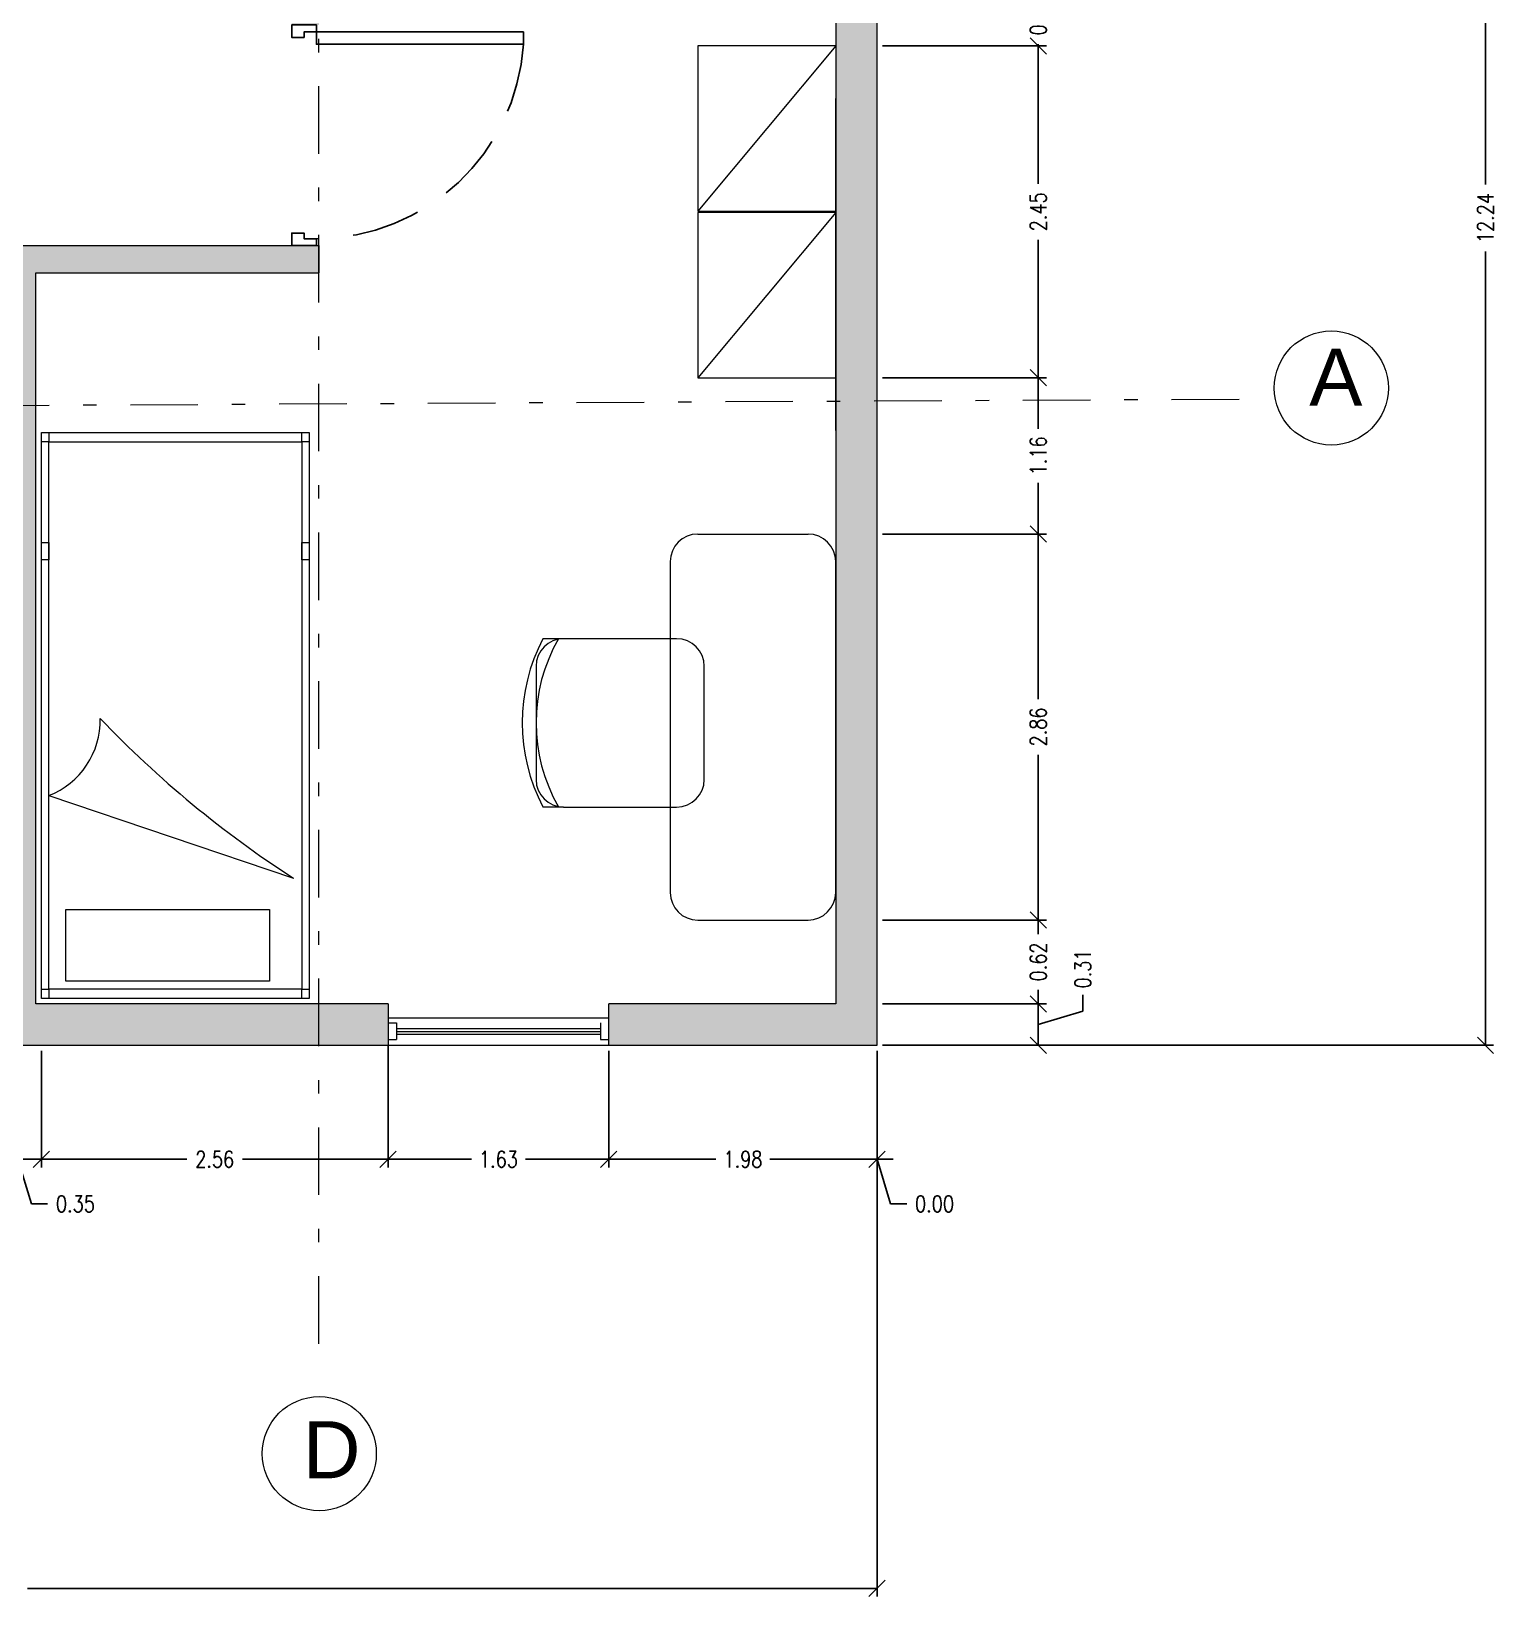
# Model space of a CAD drawing. Header units: inches. Extents: x 2.9 to 69.3, y 3.4 to 29.2.
# Drawn here: x 58.46 to 69.3, y 6.52 to 18.12 of the extents above; entities that cross this region are included whole.
import ezdxf

# ---------------------------------------------------------------- set-up
doc = ezdxf.new("R2010")
doc.units = ezdxf.units.IN
doc.header["$MEASUREMENT"] = 0
doc.linetypes.add('DASHDOT', pattern=[1, 0.5, -0.25, 0, -0.25])
doc.linetypes.add('HIDDEN', pattern=[0.375, 0.25, -0.125])
doc.layers.get('DEFPOINTS').update_dxf_attribs({"color": 210})
doc.layers.add('A-ANNO-SCRN', color=30, linetype='Continuous')
for name, color, linetype, lineweight in [('A-DOOR-FULL', 4, 'Continuous', 25), ('A-GLAZ-FULL', 4, 'Continuous', 25), ('A-WALL-FULL-EXTR', 7, 'Continuous', 35)]:
    doc.layers.add(name, color=color, linetype=linetype, lineweight=lineweight)
doc.styles.add('E-ROMANS', font='romans.shx', dxfattribs={"width": 0.8})
doc.styles.get("Standard").update_dxf_attribs({"font": 'Arial.ttf'})
doc.dimstyles.new('E-0100_ARW_18', dxfattribs={"dimscale": 0.001, "dimtxt": 180, "dimasz": 180, "dimexe": 90, "dimexo": 60, "dimgap": 90, "dimtad": 0, "dimzin": 0, "dimdsep": 46, "dimtxsty": 'E-ROMANS', "dimblk": 'OPEN90', "dimcen": 90, "dimclrd": 256, "dimclre": 256, "dimclrt": 256, "dimadec": 0, "dimazin": 0, "dimtfac": 1, "dimtmove": 1, "dimatfit": 3, "dimldrblk": 'OPEN90', "dimfxl": 1, "dimtfill": 1, "dimtolj": 1, "dimtzin": 0, "dimarcsym": 0})

# ---------------------------------------------------------------- blocks, each defined once
blk = doc.blocks.new('DOOR-75')
for points in [[(-0.07, 0.84), (-0.07, 0.09), (-0.025, 0.09), (-0.025, 0.84), (-0.07, 0.84)], [(-0.775, 0.09), (-0.8, 0.09), (-0.8, 0), (-0.755, 0), (-0.755, 0.045), (-0.775, 0.045), (-0.775, 0.09)], [(-0.025, 0.09), (0, 0.09), (0, 0), (-0.045, 0), (-0.045, 0.045), (-0.025, 0.045), (-0.025, 0.09)]]:
    blk.add_lwpolyline(points)
at = {"linetype": 'HIDDEN'}
blk.add_arc((-0.0225, 0.089), 0.7525, 93.6181, 179.9249, dxfattribs=at)
blk = doc.blocks.new('_Oblique')
at = {"color": 0, "linetype": 'ByBlock', "lineweight": -2}
blk.add_line((-0.5, -0.5), (0.5, 0.5), dxfattribs=at)
blk = doc.blocks.new('*D157')
at = {"lineweight": -2, "transparency": 16777216}
for p, q in [((64.753, 22.861), (69.272, 22.861)), ((64.753, 10.625), (69.272, 10.625))]:
    blk.add_line(p, q, dxfattribs=at)
at = {"transparency": 16777216}
for p, q in [((69.212, 22.861), (69.212, 16.99)), ((69.212, 10.625), (69.212, 16.496))]:
    blk.add_line(p, q, dxfattribs=at)
at = {"layer": 'DEFPOINTS', "color": 0, "transparency": 16777216}
for p in [(64.713, 22.861), (64.713, 10.625), (69.212, 10.625)]:
    blk.add_point(p, dxfattribs=at)
at = {"transparency": 16777216, "xscale": 0.12, "yscale": 0.12, "zscale": 0.12}
for p, rotation in [((69.212, 22.861), 90), ((69.212, 10.625), 270)]:
    blk.add_blockref('_Oblique', p, dxfattribs=dict(at, rotation=rotation))
at = {"transparency": 16777216, "insert": (69.212, 16.743), "char_height": 0.12, "attachment_point": 5, "rotation": 90, "style": 'E-ROMANS', "bg_fill": 3, "box_fill_scale": 1.25, "bg_fill_color": 256, "bg_fill_true_color": 13158600, "bg_fill_transparency": 0}
blk.add_mtext('\\A1;12.24', dxfattribs=at)
blk = doc.blocks.new('_Open90')
at = {"color": 0, "linetype": 'ByBlock', "lineweight": -2}
for p, q in [((0, 0), (-1, 0)), ((-0.5, 0.5), (0, 0)), ((0, 0), (-0.5, -0.5))]:
    blk.add_line(p, q, dxfattribs=at)
blk = doc.blocks.new('*D163')
at = {"transparency": 16777216}
for p, q in [((65.905, 18.457), (65.905, 18.577)), ((65.905, 18.457), (65.905, 18.445)), ((65.905, 18.016), (65.905, 18.028)), ((65.905, 18.016), (65.905, 17.896))]:
    blk.add_line(p, q, dxfattribs=at)
at = {"lineweight": -2, "transparency": 16777216}
for p, q in [((64.753, 18.457), (65.965, 18.457)), ((64.753, 18.016), (65.965, 18.016))]:
    blk.add_line(p, q, dxfattribs=at)
at = {"layer": 'DEFPOINTS', "color": 0, "transparency": 16777216}
for p in [(64.713, 18.457), (64.713, 18.016)]:
    blk.add_point(p, dxfattribs=at)
at = {"transparency": 16777216, "xscale": 0.12, "yscale": 0.12, "zscale": 0.12}
for p, rotation in [((65.905, 18.457), 270), ((65.905, 18.016), 90)]:
    blk.add_blockref('_Oblique', p, dxfattribs=dict(at, rotation=rotation))
at = {"transparency": 16777216, "insert": (65.905, 18.237), "char_height": 0.12, "attachment_point": 5, "rotation": 90, "style": 'E-ROMANS', "bg_fill": 3, "box_fill_scale": 1.25, "bg_fill_color": 256, "bg_fill_true_color": 13158600, "bg_fill_transparency": 0}
blk.add_mtext('\\A1;0.44', dxfattribs=at)
at = {"layer": 'DEFPOINTS', "color": 0, "transparency": 16777216}
blk.add_point((65.905, 18.016), dxfattribs=at)
blk = doc.blocks.new('*D164')
at = {"lineweight": -2, "transparency": 16777216}
for p, q in [((64.753, 18.016), (65.965, 18.016)), ((64.753, 15.562), (65.965, 15.562))]:
    blk.add_line(p, q, dxfattribs=at)
at = {"transparency": 16777216}
for p, q in [((65.905, 18.016), (65.905, 16.995)), ((65.905, 15.562), (65.905, 16.583))]:
    blk.add_line(p, q, dxfattribs=at)
at = {"layer": 'DEFPOINTS', "color": 0, "transparency": 16777216}
for p in [(64.713, 18.016), (64.713, 15.562), (65.905, 15.562)]:
    blk.add_point(p, dxfattribs=at)
at = {"transparency": 16777216, "xscale": 0.12, "yscale": 0.12, "zscale": 0.12}
for p, rotation in [((65.905, 18.016), 90), ((65.905, 15.562), 270)]:
    blk.add_blockref('_Oblique', p, dxfattribs=dict(at, rotation=rotation))
at = {"transparency": 16777216, "insert": (65.905, 16.789), "char_height": 0.12, "attachment_point": 5, "rotation": 90, "style": 'E-ROMANS', "bg_fill": 3, "box_fill_scale": 1.25, "bg_fill_color": 256, "bg_fill_true_color": 13158600, "bg_fill_transparency": 0}
blk.add_mtext('\\A1;2.45', dxfattribs=at)
blk = doc.blocks.new('*D165')
at = {"lineweight": -2, "transparency": 16777216}
for p, q in [((64.753, 15.562), (65.965, 15.562)), ((64.753, 14.406), (65.965, 14.406))]:
    blk.add_line(p, q, dxfattribs=at)
at = {"transparency": 16777216}
for p, q in [((65.905, 15.562), (65.905, 15.183)), ((65.905, 14.406), (65.905, 14.785))]:
    blk.add_line(p, q, dxfattribs=at)
at = {"layer": 'DEFPOINTS', "color": 0, "transparency": 16777216}
for p in [(64.713, 15.562), (64.713, 14.406), (65.905, 14.406)]:
    blk.add_point(p, dxfattribs=at)
at = {"transparency": 16777216, "xscale": 0.12, "yscale": 0.12, "zscale": 0.12}
for p, rotation in [((65.905, 15.562), 90), ((65.905, 14.406), 270)]:
    blk.add_blockref('_Oblique', p, dxfattribs=dict(at, rotation=rotation))
at = {"transparency": 16777216, "insert": (65.905, 14.984), "char_height": 0.12, "attachment_point": 5, "rotation": 90, "style": 'E-ROMANS', "bg_fill": 3, "box_fill_scale": 1.25, "bg_fill_color": 256, "bg_fill_true_color": 13158600, "bg_fill_transparency": 0}
blk.add_mtext('\\A1;1.16', dxfattribs=at)
blk = doc.blocks.new('*D166')
at = {"lineweight": -2, "transparency": 16777216}
for p, q in [((64.753, 14.406), (65.965, 14.406)), ((64.753, 11.551), (65.965, 11.551))]:
    blk.add_line(p, q, dxfattribs=at)
at = {"transparency": 16777216}
for p, q in [((65.905, 14.406), (65.905, 13.185)), ((65.905, 11.551), (65.905, 12.772))]:
    blk.add_line(p, q, dxfattribs=at)
at = {"layer": 'DEFPOINTS', "color": 0, "transparency": 16777216}
for p in [(64.713, 14.406), (64.713, 11.551), (65.905, 11.551)]:
    blk.add_point(p, dxfattribs=at)
at = {"transparency": 16777216, "xscale": 0.12, "yscale": 0.12, "zscale": 0.12}
for p, rotation in [((65.905, 14.406), 90), ((65.905, 11.551), 270)]:
    blk.add_blockref('_Oblique', p, dxfattribs=dict(at, rotation=rotation))
at = {"transparency": 16777216, "insert": (65.905, 12.979), "char_height": 0.12, "attachment_point": 5, "rotation": 90, "style": 'E-ROMANS', "bg_fill": 3, "box_fill_scale": 1.25, "bg_fill_color": 256, "bg_fill_true_color": 13158600, "bg_fill_transparency": 0}
blk.add_mtext('\\A1;2.86', dxfattribs=at)
blk = doc.blocks.new('*D167')
at = {"lineweight": -2, "transparency": 16777216}
for p, q in [((64.753, 11.551), (65.965, 11.551)), ((64.753, 10.931), (65.965, 10.931))]:
    blk.add_line(p, q, dxfattribs=at)
at = {"transparency": 16777216}
for p, q in [((65.905, 11.551), (65.905, 11.447)), ((65.905, 10.931), (65.905, 11.035))]:
    blk.add_line(p, q, dxfattribs=at)
at = {"layer": 'DEFPOINTS', "color": 0, "transparency": 16777216}
for p in [(64.713, 11.551), (64.713, 10.931), (65.905, 10.931)]:
    blk.add_point(p, dxfattribs=at)
at = {"transparency": 16777216, "xscale": 0.12, "yscale": 0.12, "zscale": 0.12}
for p, rotation in [((65.905, 11.551), 90), ((65.905, 10.931), 270)]:
    blk.add_blockref('_Oblique', p, dxfattribs=dict(at, rotation=rotation))
at = {"transparency": 16777216, "insert": (65.905, 11.241), "char_height": 0.12, "attachment_point": 5, "rotation": 90, "style": 'E-ROMANS', "bg_fill": 3, "box_fill_scale": 1.25, "bg_fill_color": 256, "bg_fill_true_color": 13158600, "bg_fill_transparency": 0}
blk.add_mtext('\\A1;0.62', dxfattribs=at)
blk = doc.blocks.new('*D168')
at = {"lineweight": -2, "transparency": 16777216}
for p, q in [((64.753, 10.931), (65.965, 10.931)), ((64.753, 10.625), (65.965, 10.625))]:
    blk.add_line(p, q, dxfattribs=at)
at = {"transparency": 16777216}
for p, q in [((65.905, 10.931), (65.905, 10.625)), ((66.235, 10.877), (66.235, 10.997)), ((65.905, 10.778), (66.235, 10.877))]:
    blk.add_line(p, q, dxfattribs=at)
at = {"layer": 'DEFPOINTS', "color": 0, "transparency": 16777216}
for p in [(64.713, 10.931), (64.713, 10.625), (65.905, 10.625)]:
    blk.add_point(p, dxfattribs=at)
at = {"transparency": 16777216, "xscale": 0.12, "yscale": 0.12, "zscale": 0.12}
for p, rotation in [((65.905, 10.931), 90), ((65.905, 10.625), 270)]:
    blk.add_blockref('_Oblique', p, dxfattribs=dict(at, rotation=rotation))
at = {"transparency": 16777216, "insert": (66.235, 11.189), "char_height": 0.12, "attachment_point": 5, "rotation": 90, "style": 'E-ROMANS', "bg_fill": 3, "box_fill_scale": 1.25, "bg_fill_color": 256, "bg_fill_true_color": 13158600, "bg_fill_transparency": 0}
blk.add_mtext('\\A1;0.31', dxfattribs=at)
blk = doc.blocks.new('*D127')
at = {"lineweight": -2, "transparency": 16777216}
for p, q in [((51.66, 10.585), (51.66, 6.548)), ((64.713, 10.585), (64.713, 6.548))]:
    blk.add_line(p, q, dxfattribs=at)
at = {"transparency": 16777216}
for p, q in [((51.66, 6.608), (57.941, 6.608)), ((64.713, 6.608), (58.431, 6.608))]:
    blk.add_line(p, q, dxfattribs=at)
at = {"layer": 'DEFPOINTS', "color": 0, "transparency": 16777216}
for p in [(51.66, 10.625), (64.713, 10.625), (64.713, 6.608)]:
    blk.add_point(p, dxfattribs=at)
at = {"transparency": 16777216, "xscale": 0.12, "yscale": 0.12, "zscale": 0.12, "rotation": 180}
blk.add_blockref('_Oblique', (51.66, 6.608), dxfattribs=at)
at = {"transparency": 16777216, "xscale": 0.12, "yscale": 0.12, "zscale": 0.12}
blk.add_blockref('_Oblique', (64.713, 6.608), dxfattribs=at)
at = {"transparency": 16777216, "insert": (58.186, 6.608), "char_height": 0.12, "attachment_point": 5, "style": 'E-ROMANS', "bg_fill": 3, "box_fill_scale": 1.25, "bg_fill_color": 256, "bg_fill_true_color": 13158600, "bg_fill_transparency": 0}
blk.add_mtext('\\A1;13.05', dxfattribs=at)
blk = doc.blocks.new('*D131')
at = {"lineweight": -2, "transparency": 16777216}
for p, q in [((58.186, 10.585), (58.186, 9.722)), ((58.533, 10.585), (58.533, 9.722))]:
    blk.add_line(p, q, dxfattribs=at)
at = {"transparency": 16777216}
for p, q in [((58.186, 9.782), (58.533, 9.782)), ((58.36, 9.782), (58.459, 9.452)), ((58.459, 9.452), (58.579, 9.452))]:
    blk.add_line(p, q, dxfattribs=at)
at = {"layer": 'DEFPOINTS', "color": 0, "transparency": 16777216}
for p in [(58.186, 10.625), (58.533, 10.625), (58.533, 9.782)]:
    blk.add_point(p, dxfattribs=at)
at = {"transparency": 16777216, "xscale": 0.12, "yscale": 0.12, "zscale": 0.12, "rotation": 180}
blk.add_blockref('_Oblique', (58.186, 9.782), dxfattribs=at)
at = {"transparency": 16777216, "xscale": 0.12, "yscale": 0.12, "zscale": 0.12}
blk.add_blockref('_Oblique', (58.533, 9.782), dxfattribs=at)
at = {"transparency": 16777216, "insert": (58.785, 9.452), "char_height": 0.12, "attachment_point": 5, "style": 'E-ROMANS', "bg_fill": 3, "box_fill_scale": 1.25, "bg_fill_color": 256, "bg_fill_true_color": 13158600, "bg_fill_transparency": 0}
blk.add_mtext('\\A1;0.35', dxfattribs=at)
blk = doc.blocks.new('*D132')
at = {"lineweight": -2, "transparency": 16777216}
for p, q in [((58.533, 10.585), (58.533, 9.722)), ((61.097, 10.627), (61.097, 9.722))]:
    blk.add_line(p, q, dxfattribs=at)
at = {"transparency": 16777216}
for p, q in [((58.533, 9.782), (59.609, 9.782)), ((61.097, 9.782), (60.021, 9.782))]:
    blk.add_line(p, q, dxfattribs=at)
at = {"layer": 'DEFPOINTS', "color": 0, "transparency": 16777216}
for p in [(58.533, 10.625), (61.097, 10.667), (61.097, 9.782)]:
    blk.add_point(p, dxfattribs=at)
at = {"transparency": 16777216, "xscale": 0.12, "yscale": 0.12, "zscale": 0.12, "rotation": 180}
blk.add_blockref('_Oblique', (58.533, 9.782), dxfattribs=at)
at = {"transparency": 16777216, "xscale": 0.12, "yscale": 0.12, "zscale": 0.12}
blk.add_blockref('_Oblique', (61.097, 9.782), dxfattribs=at)
at = {"transparency": 16777216, "insert": (59.815, 9.782), "char_height": 0.12, "attachment_point": 5, "style": 'E-ROMANS', "bg_fill": 3, "box_fill_scale": 1.25, "bg_fill_color": 256, "bg_fill_true_color": 13158600, "bg_fill_transparency": 0}
blk.add_mtext('\\A1;2.56', dxfattribs=at)
blk = doc.blocks.new('*D133')
at = {"lineweight": -2, "transparency": 16777216}
for p, q in [((61.097, 10.627), (61.097, 9.722)), ((62.729, 10.585), (62.729, 9.722))]:
    blk.add_line(p, q, dxfattribs=at)
at = {"transparency": 16777216}
for p, q in [((61.097, 9.782), (61.714, 9.782)), ((62.729, 9.782), (62.112, 9.782))]:
    blk.add_line(p, q, dxfattribs=at)
at = {"layer": 'DEFPOINTS', "color": 0, "transparency": 16777216}
for p in [(61.097, 10.667), (62.729, 10.625), (62.729, 9.782)]:
    blk.add_point(p, dxfattribs=at)
at = {"transparency": 16777216, "xscale": 0.12, "yscale": 0.12, "zscale": 0.12, "rotation": 180}
blk.add_blockref('_Oblique', (61.097, 9.782), dxfattribs=at)
at = {"transparency": 16777216, "xscale": 0.12, "yscale": 0.12, "zscale": 0.12}
blk.add_blockref('_Oblique', (62.729, 9.782), dxfattribs=at)
at = {"transparency": 16777216, "insert": (61.913, 9.782), "char_height": 0.12, "attachment_point": 5, "style": 'E-ROMANS', "bg_fill": 3, "box_fill_scale": 1.25, "bg_fill_color": 256, "bg_fill_true_color": 13158600, "bg_fill_transparency": 0}
blk.add_mtext('\\A1;1.63', dxfattribs=at)
blk = doc.blocks.new('*D134')
at = {"lineweight": -2, "transparency": 16777216}
for p, q in [((62.729, 10.585), (62.729, 9.722)), ((64.713, 10.585), (64.713, 9.722))]:
    blk.add_line(p, q, dxfattribs=at)
at = {"transparency": 16777216}
for p, q in [((62.729, 9.782), (63.521, 9.782)), ((64.713, 9.782), (63.92, 9.782))]:
    blk.add_line(p, q, dxfattribs=at)
at = {"layer": 'DEFPOINTS', "color": 0, "transparency": 16777216}
for p in [(62.729, 10.625), (64.713, 10.625), (64.713, 9.782)]:
    blk.add_point(p, dxfattribs=at)
at = {"transparency": 16777216, "xscale": 0.12, "yscale": 0.12, "zscale": 0.12, "rotation": 180}
blk.add_blockref('_Oblique', (62.729, 9.782), dxfattribs=at)
at = {"transparency": 16777216, "xscale": 0.12, "yscale": 0.12, "zscale": 0.12}
blk.add_blockref('_Oblique', (64.713, 9.782), dxfattribs=at)
at = {"transparency": 16777216, "insert": (63.721, 9.782), "char_height": 0.12, "attachment_point": 5, "style": 'E-ROMANS', "bg_fill": 3, "box_fill_scale": 1.25, "bg_fill_color": 256, "bg_fill_true_color": 13158600, "bg_fill_transparency": 0}
blk.add_mtext('\\A1;1.98', dxfattribs=at)
blk = doc.blocks.new('*D135')
at = {"lineweight": -2, "transparency": 16777216}
blk.add_line((64.713, 10.585), (64.713, 9.722), dxfattribs=at)
blk.add_line((64.713, 10.585), (64.713, 9.722), dxfattribs=at)
at = {"transparency": 16777216}
for p, q in [((64.713, 9.782), (64.593, 9.782)), ((64.713, 9.782), (64.833, 9.782)), ((64.713, 9.782), (64.812, 9.452)), ((64.812, 9.452), (64.932, 9.452))]:
    blk.add_line(p, q, dxfattribs=at)
at = {"layer": 'DEFPOINTS', "color": 0, "transparency": 16777216}
for p in [(64.713, 10.625), (64.713, 10.625), (64.713, 9.782)]:
    blk.add_point(p, dxfattribs=at)
at = {"transparency": 16777216, "xscale": 0.12, "yscale": 0.12, "zscale": 0.12}
blk.add_blockref('_Oblique', (64.713, 9.782), dxfattribs=at)
at = {"transparency": 16777216, "xscale": 0.12, "yscale": 0.12, "zscale": 0.12, "rotation": 180}
blk.add_blockref('_Oblique', (64.713, 9.782), dxfattribs=at)
at = {"transparency": 16777216, "insert": (65.138, 9.452), "char_height": 0.12, "attachment_point": 5, "style": 'E-ROMANS', "bg_fill": 3, "box_fill_scale": 1.25, "bg_fill_color": 256, "bg_fill_true_color": 13158600, "bg_fill_transparency": 0}
blk.add_mtext('\\A1;0.00', dxfattribs=at)

msp = doc.modelspace()

# ---------------------------------------------------------------- hatches: boundary and pattern name
at = {"layer": 'A-ANNO-SCRN'}
h = msp.add_hatch(color=256, dxfattribs=at)
h.dxf.hatch_style = 1
h.set_gradient(color1=(51, 51, 51), color2=(51, 51, 51), tint=1)
h.paths.add_polyline_path([(51.925, 22.25, -1), (51.701, 22.25), (51.692, 19.761), (51.966, 19.761)], flags=16)
h.paths.add_polyline_path([(54.923, 22.861), (51.66, 22.861), (51.66, 19.761), (51.966, 19.761), (51.966, 22.556), (54.923, 22.556)])
h.paths.add_polyline_path([(51.925, 22.25, -1), (51.701, 22.25, -1)], flags=16)
h.paths.add_polyline_path([(57.937, 22.861), (56.555, 22.861), (56.555, 22.556), (57.937, 22.556)])
h.paths.add_polyline_path([(60.585, 22.861), (58.492, 22.861), (58.186, 22.861), (57.937, 22.861), (57.937, 22.556), (58.186, 22.556), (58.186, 19.76), (58.492, 19.76), (58.492, 22.556), (60.585, 22.556)])
h.paths.add_polyline_path([(58.492, 19.76), (58.186, 19.76), (58.186, 18.457), (58.492, 18.457), (58.492, 18.641)])
h.paths.add_polyline_path([(61.097, 22.861), (60.585, 22.861), (60.585, 22.556), (61.097, 22.556)])
h.paths.add_polyline_path([(64.713, 22.861), (62.729, 22.861), (62.729, 22.556), (64.407, 22.556), (64.407, 19.76), (64.713, 19.76)])
h.paths.add_polyline_path([(64.713, 19.76), (64.407, 19.76), (64.407, 19.306), (64.407, 16.131), (64.407, 15.512), (64.407, 15.387), (64.713, 15.388)])
h.paths.add_polyline_path([(64.407, 18.661), (60.585, 18.661), (60.585, 18.457), (64.407, 18.457)])
h.paths.add_polyline_path([(60.585, 18.661), (60.124, 18.661), (60.124, 18.641), (60.124, 18.457), (60.384, 18.457), (60.384, 18.171), (60.585, 18.171)])
h.paths.add_polyline_path([(64.713, 15.388), (64.407, 15.387), (64.407, 15.171), (64.407, 10.931), (62.729, 10.931), (62.729, 10.625), (64.713, 10.625)])
h.paths.add_polyline_path([(61.097, 10.931), (60.585, 10.931), (60.585, 10.625), (61.097, 10.625)])
h.paths.add_polyline_path([(60.585, 10.931), (58.492, 10.931), (58.492, 11.987), (58.492, 15.357), (58.186, 15.355), (58.186, 13.618), (58.186, 10.931), (57.937, 10.931), (57.937, 10.625), (60.585, 10.625)])
h.paths.add_polyline_path([(58.492, 16.131), (58.492, 16.338), (60.585, 16.338), (60.585, 16.539), (60.568, 16.539), (60.568, 16.539), (60.384, 16.539), (58.186, 16.539), (58.186, 16.335), (58.186, 16.152), (58.186, 16.131), (58.186, 15.355), (58.492, 15.357)])
h.paths.add_polyline_path([(57.937, 10.931), (56.555, 10.931), (56.555, 10.625), (57.937, 10.625)])
h.paths.add_polyline_path([(54.923, 10.931), (51.966, 10.931), (51.966, 11.712), (51.963, 11.712), (51.963, 15.303), (51.963, 15.323), (51.66, 15.322), (51.66, 10.625), (54.923, 10.625)])
h.paths.add_polyline_path([(51.966, 16.131), (56.555, 16.131), (56.555, 16.335), (51.966, 16.335), (51.966, 19.394), (51.966, 19.761), (51.66, 19.761), (51.66, 15.322), (51.966, 15.323)])
h.paths.add_polyline_path([(56.555, 19.374), (56.555, 19.394), (51.966, 19.394), (51.966, 19.19), (56.555, 19.19)], flags=17)

# ---------------------------------------------------------------- linework, layer by layer
at = {"color": 2, "linetype": 'DASHDOT', "lineweight": 5}
for p, q in [((60.585, 8.418), (60.585, 24.675)), ((67.391, 15.402), (49.173, 15.309))]:
    msp.add_line(p, q, dxfattribs=at)
at = {"color": 0, "lineweight": 5}
for p, q in [((64.407, 18.016), (63.387, 18.016)), ((63.387, 18.016), (63.387, 16.793)), ((64.407, 18.016), (63.387, 16.793)), ((64.407, 16.735), (64.407, 17.626)), ((63.387, 16.793), (64.407, 16.793)), ((64.407, 16.785), (63.387, 16.785)), ((63.387, 16.785), (63.387, 15.562)), ((64.407, 16.785), (63.387, 15.562)), ((64.407, 15.512), (64.407, 16.735)), ((64.407, 15.171), (64.407, 16.395)), ((63.387, 15.562), (64.407, 15.562)), ((63.387, 14.406), (64.203, 14.406)), ((63.183, 14.202), (63.183, 11.755)), ((64.407, 11.755), (64.407, 14.202)), ((62.395, 13.632), (62.242, 13.632)), ((63.231, 13.632), (62.395, 13.632)), ((62.191, 13.428), (62.191, 12.591)), ((63.435, 12.591), (63.435, 13.428)), ((58.587, 12.472), (60.398, 11.86)), ((62.395, 12.387), (62.242, 12.387)), ((62.395, 12.387), (63.231, 12.387)), ((63.387, 11.551), (64.203, 11.551)), ((60.473, 10.931), (60.371, 10.931)), ((60.371, 10.931), (60.371, 10.931)), ((61.097, 10.931), (61.097, 10.625)), ((62.729, 10.625), (62.729, 10.931)), ((61.097, 10.829), (62.729, 10.829))]:
    msp.add_line(p, q, dxfattribs=at)
for points in [[(62.729, 22.556), (64.407, 22.556), (64.407, 16.131)], [(58.186, 16.335), (58.186, 16.539), (60.588, 16.539), (60.588, 16.539)], [(58.492, 16.338), (60.588, 16.338), (60.588, 16.539)], [(64.407, 16.131), (64.407, 10.931), (62.729, 10.931)], [(61.097, 10.931), (58.492, 10.931)]]:
    msp.add_lwpolyline(points, dxfattribs=at)
for points in [[(58.533, 10.971), (58.533, 15.158), (60.514, 15.158), (60.514, 10.971)], [(58.533, 15.089), (58.533, 15.158), (58.587, 15.158), (58.587, 15.089)], [(58.587, 11.039), (58.587, 15.089), (60.459, 15.089), (60.459, 11.039)], [(60.459, 15.089), (60.459, 15.158), (60.514, 15.158), (60.514, 15.089)], [(58.533, 14.214), (58.533, 14.344), (58.587, 14.344), (58.587, 14.214)], [(60.459, 14.214), (60.459, 14.344), (60.514, 14.344), (60.514, 14.214)], [(58.713, 11.099), (58.713, 11.629), (60.221, 11.629), (60.221, 11.099)], [(58.533, 10.971), (58.533, 11.041), (58.587, 11.041), (58.587, 10.971)], [(60.459, 10.972), (60.459, 11.041), (60.514, 11.041), (60.514, 10.972)]]:
    msp.add_lwpolyline(points, close=True, dxfattribs=at)
at = {"color": 2, "lineweight": 5}
for centre in [(68.072, 15.486), (60.588, 7.605)]:
    msp.add_circle(centre, 0.422, dxfattribs=at)
at = {"color": 0, "lineweight": 5}
for centre, radius, start, end in [((63.387, 14.202), 0.204, 90, 180), ((64.203, 14.202), 0.204, 0, 90), ((63.435, 13.01), 1.346, 152.4759, 207.5241), ((62.395, 13.428), 0.204, 90, 180), ((63.435, 13.01), 1.244, 150, 210), ((63.231, 13.428), 0.204, 0, 90), ((58.37, 13.03), 0.599, 291.2489, 1.147), ((64.69, 18.504), 7.91, 223.672, 237.134), ((62.395, 12.591), 0.204, 180, 270), ((63.231, 12.591), 0.204, 270, 0), ((63.387, 11.755), 0.204, 180, 270), ((64.203, 11.755), 0.204, 270, 0)]:
    msp.add_arc(centre, radius, start, end, dxfattribs=at)
at = {"layer": 'A-GLAZ-FULL', "color": 0, "lineweight": 5}
for p, q in [((61.097, 10.79), (61.158, 10.79)), ((61.158, 10.749), (62.668, 10.749)), ((61.158, 10.728), (62.668, 10.728)), ((61.158, 10.708), (62.668, 10.708)), ((61.097, 10.667), (61.158, 10.667)), ((62.668, 10.667), (62.729, 10.667))]:
    msp.add_line(p, q, dxfattribs=at)
at = {"layer": 'A-GLAZ-FULL', "color": 0, "lineweight": 5, "ltscale": 0.001}
for p, q in [((61.158, 10.79), (61.158, 10.667)), ((62.668, 10.79), (62.668, 10.667))]:
    msp.add_line(p, q, dxfattribs=at)
at = {"layer": 'A-WALL-FULL-EXTR', "color": 0, "lineweight": 5}
for p, q in [((64.713, 10.625), (64.713, 22.861)), ((58.492, 16.131), (58.492, 16.338)), ((58.492, 11.987), (58.492, 16.131)), ((58.492, 10.931), (58.492, 11.987)), ((56.555, 10.625), (64.713, 10.625))]:
    msp.add_line(p, q, dxfattribs=at)

# ---------------------------------------------------------------- block references
at = {"layer": 'A-DOOR-FULL', "color": 0, "lineweight": 5, "xscale": -2.039465965139472, "yscale": 2.039465965139472, "zscale": 2.039465965139472, "rotation": 270}
msp.add_blockref('DOOR-75', (60.384, 18.171), dxfattribs=at)

# ---------------------------------------------------------------- texts
at = {"color": 2, "lineweight": 5, "char_height": 0.422, "attachment_point": 1}
for s, insert in [('A', (67.909, 15.777)), ('D', (60.467, 7.845))]:
    msp.add_mtext_dynamic_manual_height_columns(s, width=2.13344, gutter_width=1, heights=[0], dxfattribs=dict(at, insert=insert))

# ---------------------------------------------------------------- next in the draw order: dimensions: what is measured, and where the dimension line sits
dim = msp.add_linear_dim(base=(69.212, 10.625), p1=(64.713, 22.861), p2=(64.713, 10.625), angle=90, dimstyle='E-0100_ARW_18', override={"dimtxt": 120, "dimasz": 120, "dimexe": 60, "dimexo": 40, "dimgap": 60, "dimblk": 'Oblique', "dimcen": 60, "dimlwd": 65535})
dim.commit()
dim.dimension.update_dxf_attribs({"geometry": '*D157', "text_midpoint": (69.212, 16.743)})

# ---------------------------------------------------------------- next in the draw order: dimensions: what is measured, and where the dimension line sits
dim = msp.add_linear_dim(base=(65.905, 18.016), p1=(64.713, 18.457), p2=(64.713, 18.016), angle=90, dimstyle='E-0100_ARW_18', override={"dimtxt": 120, "dimasz": 120, "dimexe": 60, "dimexo": 40, "dimgap": 60, "dimblk": 'Oblique', "dimcen": 60, "dimlwd": 65535})
dim.commit()
dim.dimension.update_dxf_attribs({"geometry": '*D163', "text_midpoint": (65.905, 18.237)})

# ---------------------------------------------------------------- next in the draw order: dimensions: what is measured, and where the dimension line sits
dim = msp.add_linear_dim(base=(65.905, 15.562), p1=(64.713, 18.016), p2=(64.713, 15.562), angle=90, dimstyle='E-0100_ARW_18', override={"dimtxt": 120, "dimasz": 120, "dimexe": 60, "dimexo": 40, "dimgap": 60, "dimblk": 'Oblique', "dimcen": 60, "dimlwd": 65535})
dim.commit()
dim.dimension.update_dxf_attribs({"geometry": '*D164', "text_midpoint": (65.905, 16.789)})

# ---------------------------------------------------------------- next in the draw order: dimensions: what is measured, and where the dimension line sits
dim = msp.add_linear_dim(base=(65.905, 14.406), p1=(64.713, 15.562), p2=(64.713, 14.406), angle=90, dimstyle='E-0100_ARW_18', override={"dimtxt": 120, "dimasz": 120, "dimexe": 60, "dimexo": 40, "dimgap": 60, "dimblk": 'Oblique', "dimcen": 60, "dimlwd": 65535})
dim.commit()
dim.dimension.update_dxf_attribs({"geometry": '*D165', "text_midpoint": (65.905, 14.984)})

# ---------------------------------------------------------------- next in the draw order: dimensions: what is measured, and where the dimension line sits
dim = msp.add_linear_dim(base=(65.9051, 11.551), p1=(64.7126, 14.4063), p2=(64.7126, 11.551), angle=90, dimstyle='E-0100_ARW_18', override={"dimtxt": 120, "dimasz": 120, "dimexe": 60, "dimexo": 40, "dimgap": 60, "dimblk": 'Oblique', "dimcen": 60, "dimlwd": 65535})
dim.commit()
dim.dimension.update_dxf_attribs({"geometry": '*D166', "text_midpoint": (65.9051, 12.9787)})

# ---------------------------------------------------------------- next in the draw order: dimensions: what is measured, and where the dimension line sits
dim = msp.add_linear_dim(base=(65.905, 10.931), p1=(64.713, 11.551), p2=(64.713, 10.931), angle=90, dimstyle='E-0100_ARW_18', override={"dimtxt": 120, "dimasz": 120, "dimexe": 60, "dimexo": 40, "dimgap": 60, "dimblk": 'Oblique', "dimcen": 60, "dimlwd": 65535})
dim.commit()
dim.dimension.update_dxf_attribs({"geometry": '*D167', "text_midpoint": (65.905, 11.241)})

# ---------------------------------------------------------------- next in the draw order: dimensions: what is measured, and where the dimension line sits
dim = msp.add_linear_dim(base=(65.905, 10.625), p1=(64.713, 10.931), p2=(64.713, 10.625), angle=90, dimstyle='E-0100_ARW_18', override={"dimtxt": 120, "dimasz": 120, "dimexe": 60, "dimexo": 40, "dimgap": 60, "dimblk": 'Oblique', "dimcen": 60, "dimlwd": 65535})
dim.commit()
dim.dimension.update_dxf_attribs({"geometry": '*D168', "text_midpoint": (66.235, 11.057)})

# ---------------------------------------------------------------- next in the draw order: dimensions: what is measured, and where the dimension line sits
dim = msp.add_linear_dim(base=(64.713, 6.608), p1=(51.66, 10.625), p2=(64.713, 10.625), dimstyle='E-0100_ARW_18', override={"dimtxt": 120, "dimasz": 120, "dimexe": 60, "dimexo": 40, "dimgap": 60, "dimblk": 'Oblique', "dimcen": 60, "dimlwd": 65535})
dim.commit()
dim.dimension.update_dxf_attribs({"geometry": '*D127', "text_midpoint": (58.186, 6.608)})

# ---------------------------------------------------------------- next in the draw order: dimensions: what is measured, and where the dimension line sits
dim = msp.add_linear_dim(base=(58.533, 9.782), p1=(58.186, 10.625), p2=(58.533, 10.625), dimstyle='E-0100_ARW_18', override={"dimtxt": 120, "dimasz": 120, "dimexe": 60, "dimexo": 40, "dimgap": 60, "dimblk": 'Oblique', "dimcen": 60, "dimlwd": 65535})
dim.commit()
dim.dimension.update_dxf_attribs({"geometry": '*D131', "text_midpoint": (58.639, 9.452)})

# ---------------------------------------------------------------- next in the draw order: dimensions: what is measured, and where the dimension line sits
dim = msp.add_linear_dim(base=(61.097, 9.782), p1=(58.533, 10.625), p2=(61.097, 10.667), dimstyle='E-0100_ARW_18', override={"dimtxt": 120, "dimasz": 120, "dimexe": 60, "dimexo": 40, "dimgap": 60, "dimblk": 'Oblique', "dimcen": 60, "dimlwd": 65535})
dim.commit()
dim.dimension.update_dxf_attribs({"geometry": '*D132', "text_midpoint": (59.815, 9.782)})

# ---------------------------------------------------------------- next in the draw order: dimensions: what is measured, and where the dimension line sits
dim = msp.add_linear_dim(base=(62.729, 9.782), p1=(61.097, 10.667), p2=(62.729, 10.625), dimstyle='E-0100_ARW_18', override={"dimtxt": 120, "dimasz": 120, "dimexe": 60, "dimexo": 40, "dimgap": 60, "dimblk": 'Oblique', "dimcen": 60, "dimlwd": 65535})
dim.commit()
dim.dimension.update_dxf_attribs({"geometry": '*D133', "text_midpoint": (61.913, 9.782)})

# ---------------------------------------------------------------- next in the draw order: dimensions: what is measured, and where the dimension line sits
dim = msp.add_linear_dim(base=(64.713, 9.782), p1=(62.729, 10.625), p2=(64.713, 10.625), dimstyle='E-0100_ARW_18', override={"dimtxt": 120, "dimasz": 120, "dimexe": 60, "dimexo": 40, "dimgap": 60, "dimblk": 'Oblique', "dimcen": 60, "dimlwd": 65535})
dim.commit()
dim.dimension.update_dxf_attribs({"geometry": '*D134', "text_midpoint": (63.721, 9.782)})

# ---------------------------------------------------------------- next in the draw order: dimensions: what is measured, and where the dimension line sits
dim = msp.add_linear_dim(base=(64.712595998, 9.781677752), p1=(64.712595998, 10.624666936), p2=(64.712595998, 10.624666936), dimstyle='E-0100_ARW_18', override={"dimtxt": 120, "dimasz": 120, "dimexe": 60, "dimexo": 40, "dimgap": 60, "dimblk": 'Oblique', "dimcen": 60, "dimlwd": 65535})
dim.commit()
dim.dimension.update_dxf_attribs({"geometry": '*D135', "text_midpoint": (64.991595998, 9.451677752)})

doc.saveas('drawing.dxf')
